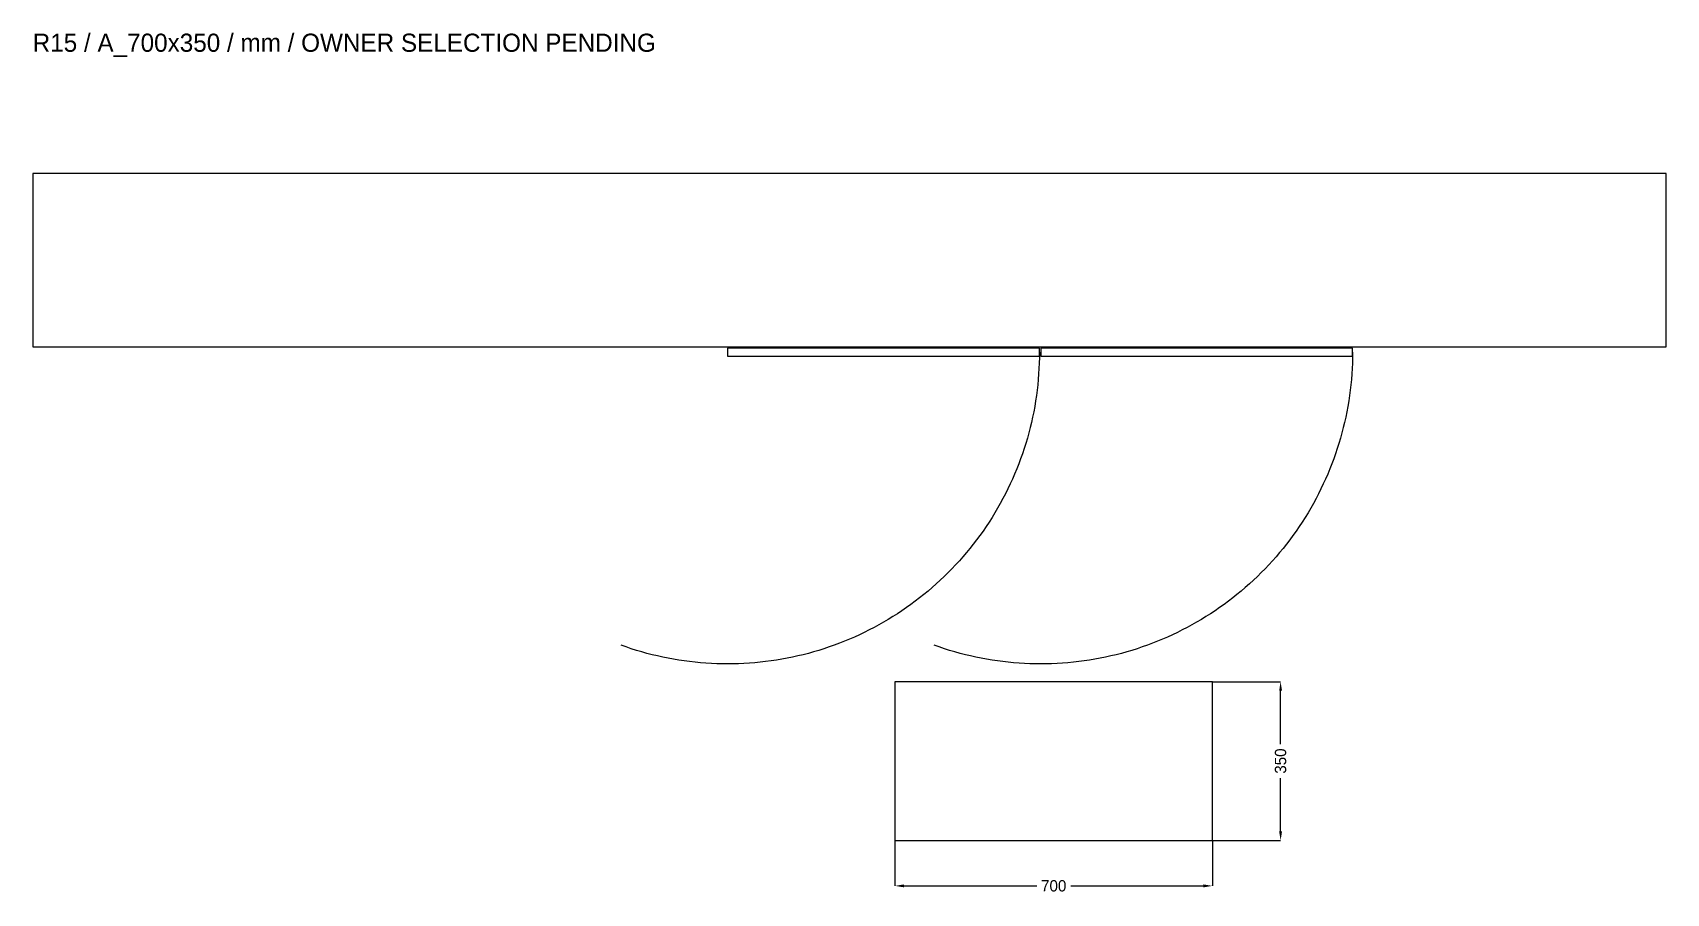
# Model space of a CAD drawing. Header units: millimetres. Extents: x 0 to 3600, y -1204 to 692.
import ezdxf

# ---------------------------------------------------------------- set-up
doc = ezdxf.new("R2010")
doc.units = ezdxf.units.MM
for name, color, linetype in [('FURNITURE', 7, 'Continuous'), ('SWEEP', 1, 'Continuous'), ('TABLE', 3, 'Continuous')]:
    doc.layers.add(name, color=color, linetype=linetype)
doc.dimstyles.get("Standard").update_dxf_attribs({"dimtxt": 2.5, "dimasz": 2.5, "dimexe": 1.25, "dimexo": 0.625, "dimtad": 1, "dimcen": 2.5, "dimazin": 3, "dimtfac": 1, "dimtmove": 0, "dimatfit": 3})

# ---------------------------------------------------------------- blocks, each defined once
blk = doc.blocks.new('_CLOSEDFILLED')
at = {"color": 0, "linetype": 'BYBLOCK'}
blk.add_solid([(-1, 0.16), (0, 0), (-1, -0.16)], dxfattribs=at)
blk = doc.blocks.new('*D1')
for p, q in [((1900, -1088), (1900, -1188)), ((2600, -1088), (2600, -1188)), ((1920, -1188), (2212.5, -1188)), ((2287.5, -1188), (2580, -1188))]:
    blk.add_line(p, q)
at = {"layer": 'Defpoints'}
for p in [(1900, -1088), (2600, -1088), (1900, -1188)]:
    blk.add_point(p, dxfattribs=at)
at = {"xscale": 20, "yscale": 20, "rotation": 180}
blk.add_blockref('_CLOSEDFILLED', (1900, -1188), dxfattribs=at)
at = {"xscale": 20, "yscale": 20}
blk.add_blockref('_CLOSEDFILLED', (2600, -1188), dxfattribs=at)
at = {"insert": (2250, -1188), "char_height": 25, "attachment_point": 5}
blk.add_mtext('700', dxfattribs=at)
blk = doc.blocks.new('*D2')
for p, q in [((2600, -738), (2750, -738)), ((2750, -875.5), (2750, -758)), ((2750, -1068), (2750, -950.5)), ((2600, -1088), (2750, -1088))]:
    blk.add_line(p, q)
at = {"layer": 'Defpoints'}
for p in [(2600, -738), (2600, -1088), (2750, -1088)]:
    blk.add_point(p, dxfattribs=at)
at = {"xscale": 20, "yscale": 20}
for p, rotation in [((2750, -738), 90), ((2750, -1088), 270)]:
    blk.add_blockref('_CLOSEDFILLED', p, dxfattribs=dict(at, rotation=rotation))
at = {"insert": (2750, -913), "char_height": 25, "attachment_point": 5, "rotation": 90}
blk.add_mtext('350', dxfattribs=at)

msp = doc.modelspace()

# ---------------------------------------------------------------- linework, layer by layer
at = {"layer": 'FURNITURE'}
for points in [[(0, 0), (3600, 0), (3600, 382), (0, 382)], [(1531.5, -21), (2218.5, -21), (2218.5, -3), (1531.5, -3)], [(2221.5, -21), (2908.5, -21), (2908.5, -3), (2221.5, -3)]]:
    msp.add_lwpolyline(points, close=True, dxfattribs=at)
at = {"layer": 'SWEEP'}
for points in [[(2218.5, -12), (2218.395, -23.99), (2218.081, -35.976), (2217.558, -47.955), (2216.827, -59.923), (2215.886, -71.876), (2214.737, -83.811), (2213.379, -95.724), (2211.814, -107.612), (2210.042, -119.47), (2208.063, -131.296), (2205.878, -143.086), (2203.487, -154.835), (2200.892, -166.541), (2198.093, -178.2), (2195.091, -189.809), (2191.887, -201.363), (2188.481, -212.859), (2184.876, -224.295), (2181.071, -235.665), (2177.069, -246.968), (2172.87, -258.199), (2168.475, -269.355), (2163.887, -280.432), (2159.106, -291.428), (2154.133, -302.339), (2148.972, -313.161), (2143.621, -323.891), (2138.085, -334.527), (2132.364, -345.064), (2126.459, -355.5), (2120.374, -365.831), (2114.109, -376.055), (2107.667, -386.167), (2101.049, -396.166), (2094.257, -406.047), (2087.295, -415.808), (2080.163, -425.447), (2072.863, -434.959), (2065.399, -444.343), (2057.773, -453.595), (2049.985, -462.713), (2042.04, -471.693), (2033.94, -480.533), (2025.686, -489.23), (2017.282, -497.782), (2008.73, -506.186), (2000.033, -514.44), (1991.193, -522.54), (1982.213, -530.485), (1973.095, -538.273), (1963.843, -545.899), (1954.459, -553.363), (1944.947, -560.663), (1935.308, -567.795), (1925.547, -574.757), (1915.666, -581.549), (1905.667, -588.167), (1895.555, -594.609), (1885.331, -600.874), (1875, -606.959), (1864.564, -612.864), (1854.027, -618.585), (1843.391, -624.121), (1832.661, -629.472), (1821.839, -634.633), (1810.928, -639.606), (1799.932, -644.387), (1788.855, -648.975), (1777.699, -653.37), (1766.468, -657.569), (1755.165, -661.571), (1743.795, -665.376), (1732.359, -668.981), (1720.863, -672.387), (1709.309, -675.591), (1697.7, -678.593), (1686.041, -681.392), (1674.335, -683.987), (1662.586, -686.378), (1650.796, -688.563), (1638.97, -690.542), (1627.112, -692.314), (1615.224, -693.879), (1603.311, -695.237), (1591.376, -696.386), (1579.423, -697.327), (1567.455, -698.058), (1555.476, -698.581), (1543.49, -698.895), (1531.5, -699), (1519.51, -698.895), (1507.524, -698.581), (1495.545, -698.058), (1483.577, -697.327), (1471.624, -696.386), (1459.689, -695.237), (1447.776, -693.879), (1435.888, -692.314), (1424.03, -690.542), (1412.204, -688.563), (1400.414, -686.378), (1388.665, -683.987), (1376.959, -681.392), (1365.3, -678.593), (1353.691, -675.591), (1342.137, -672.387), (1330.641, -668.981), (1319.205, -665.376), (1307.835, -661.571), (1296.532, -657.569)], [(2908.5, -12), (2908.395, -23.99), (2908.081, -35.976), (2907.558, -47.955), (2906.827, -59.923), (2905.886, -71.876), (2904.737, -83.811), (2903.379, -95.724), (2901.814, -107.612), (2900.042, -119.47), (2898.063, -131.296), (2895.878, -143.086), (2893.487, -154.835), (2890.892, -166.541), (2888.093, -178.2), (2885.091, -189.809), (2881.887, -201.363), (2878.481, -212.859), (2874.876, -224.295), (2871.071, -235.665), (2867.069, -246.968), (2862.87, -258.199), (2858.475, -269.355), (2853.887, -280.432), (2849.106, -291.428), (2844.133, -302.339), (2838.972, -313.161), (2833.621, -323.891), (2828.085, -334.527), (2822.364, -345.064), (2816.459, -355.5), (2810.374, -365.831), (2804.109, -376.055), (2797.667, -386.167), (2791.049, -396.166), (2784.257, -406.047), (2777.295, -415.808), (2770.163, -425.447), (2762.863, -434.959), (2755.399, -444.343), (2747.773, -453.595), (2739.985, -462.713), (2732.04, -471.693), (2723.94, -480.533), (2715.686, -489.23), (2707.282, -497.782), (2698.73, -506.186), (2690.033, -514.44), (2681.193, -522.54), (2672.213, -530.485), (2663.095, -538.273), (2653.843, -545.899), (2644.459, -553.363), (2634.947, -560.663), (2625.308, -567.795), (2615.547, -574.757), (2605.666, -581.549), (2595.667, -588.167), (2585.555, -594.609), (2575.331, -600.874), (2565, -606.959), (2554.564, -612.864), (2544.027, -618.585), (2533.391, -624.121), (2522.661, -629.472), (2511.839, -634.633), (2500.928, -639.606), (2489.932, -644.387), (2478.855, -648.975), (2467.699, -653.37), (2456.468, -657.569), (2445.165, -661.571), (2433.795, -665.376), (2422.359, -668.981), (2410.863, -672.387), (2399.309, -675.591), (2387.7, -678.593), (2376.041, -681.392), (2364.335, -683.987), (2352.586, -686.378), (2340.796, -688.563), (2328.97, -690.542), (2317.112, -692.314), (2305.224, -693.879), (2293.311, -695.237), (2281.376, -696.386), (2269.423, -697.327), (2257.455, -698.058), (2245.476, -698.581), (2233.49, -698.895), (2221.5, -699), (2209.51, -698.895), (2197.524, -698.581), (2185.545, -698.058), (2173.577, -697.327), (2161.624, -696.386), (2149.689, -695.237), (2137.776, -693.879), (2125.888, -692.314), (2114.03, -690.542), (2102.204, -688.563), (2090.414, -686.378), (2078.665, -683.987), (2066.959, -681.392), (2055.3, -678.593), (2043.691, -675.591), (2032.137, -672.387), (2020.641, -668.981), (2009.205, -665.376), (1997.835, -661.571), (1986.532, -657.569)]]:
    msp.add_lwpolyline(points, dxfattribs=at)
at = {"layer": 'TABLE'}
msp.add_lwpolyline([(1900, -1088), (2600, -1088), (2600, -738), (1900, -738)], close=True, dxfattribs=at)

# ---------------------------------------------------------------- texts
msp.add_text('R15 / A_700x350 / mm / OWNER SELECTION PENDING', height=40).set_placement((0, 650))

# ---------------------------------------------------------------- dimensions: what is measured, and where the dimension line sits
dim = msp.add_linear_dim(base=(2750, -1088), p1=(2600, -1088), p2=(2600, -738), angle=90, dimstyle='Standard', override={"dimtxt": 25, "dimasz": 20})
dim.commit()
dim.dimension.update_dxf_attribs({"geometry": '*D2', "text_midpoint": (2750, -913)})
dim = msp.add_linear_dim(base=(1900, -1188), p1=(1900, -1088), p2=(2600, -1088), dimstyle='Standard', override={"dimtxt": 25, "dimasz": 20})
dim.commit()
dim.dimension.update_dxf_attribs({"geometry": '*D1', "text_midpoint": (2250, -1188)})

doc.saveas('drawing.dxf')
